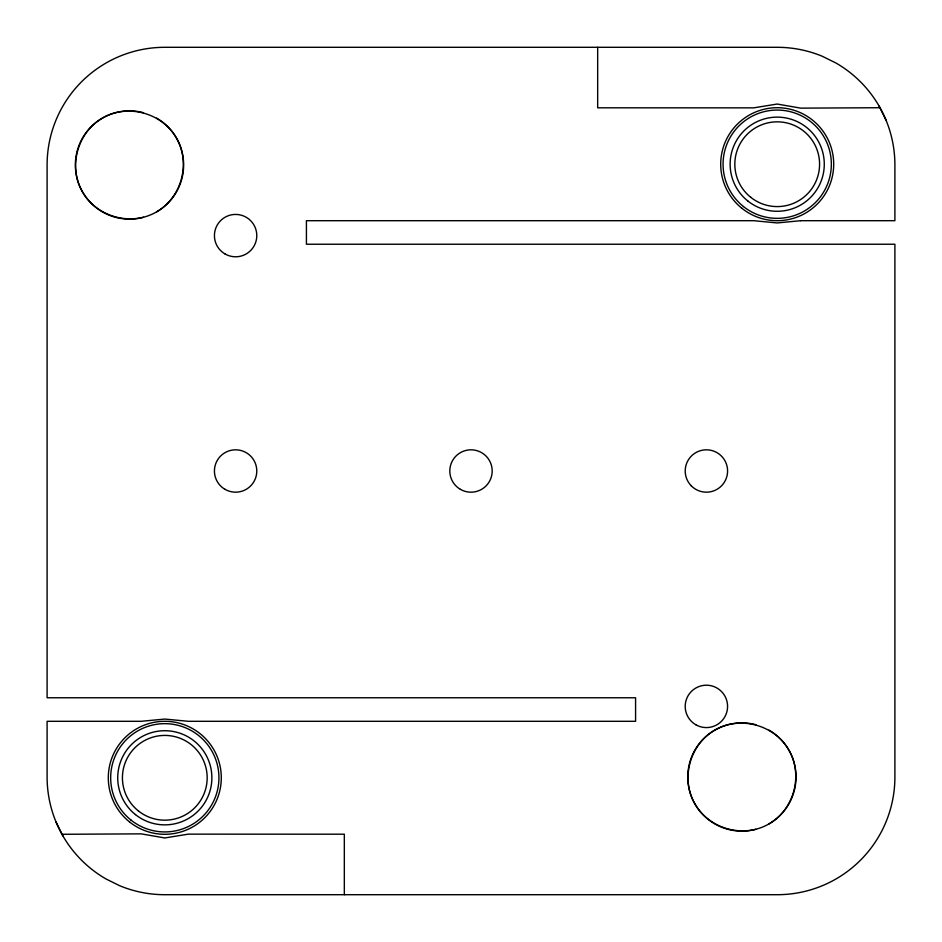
<?xml version="1.0" encoding="UTF-8"?>
<svg xmlns="http://www.w3.org/2000/svg" width="942" height="942" viewBox="0 0 942 942"><rect width="100%" height="100%" fill="white"/><g stroke="black" fill="none" stroke-linecap="round" stroke-linejoin="round"><path stroke-width="1.41" d="M156.56 211.879C181.747 197.549 191.014 162.931 176.378 137.921C162.048 112.734 127.417 103.455 102.419 118.103C77.232 132.433 67.954 167.064 82.602 192.062C96.932 217.249 131.55 226.527 156.56 211.879A54.141 54.141 0 0 0 156.56 118.103M768.966 823.897C794.153 809.567 803.432 774.936 788.784 749.938C774.454 724.751 739.835 715.473 714.825 730.121C689.638 744.451 680.359 779.069 695.008 804.079C709.338 829.266 743.968 838.545 768.966 823.897A54.141 54.141 0 0 0 768.966 730.121M879.91 107.718L800.747 108.142L777.209 104.044L753.671 107.859L597.675 107.812L597.675 47.3M62.09 834.282L141.253 833.858L164.791 837.956L188.329 834.141L344.325 834.2L344.325 894.7M879.133 106.14L885.939 119.952M56.061 822.048L62.867 835.86M755.908 829.301A54.141 54.141 0 0 1 687.754 777.009A54.141 54.141 0 0 1 755.908 724.716M143.502 217.284A54.141 54.141 0 0 1 75.348 164.991A54.141 54.141 0 0 1 143.502 112.699M800.747 220.699L777.209 222.936L753.671 220.699L306.421 220.699L306.421 244.237L894.9 244.237L894.9 777.009A117.691 117.691 0 0 1 777.209 894.7L164.791 894.7A117.691 117.691 0 0 1 119.752 885.751L105.951 878.933A117.691 117.691 0 0 1 47.1 777.009L47.1 721.301L141.253 721.301L164.791 719.064L188.329 721.301L635.579 721.301L635.579 697.763L47.1 697.763L47.1 164.991A117.691 117.691 0 0 1 164.791 47.3L777.209 47.3A117.691 117.691 0 0 1 822.248 56.249L836.049 63.067A117.691 117.691 0 0 1 894.9 164.991L894.9 220.699L800.747 220.699M129.572 821.966A56.496 56.496 0 0 0 220.663 786.217A56.496 56.496 0 0 0 144.161 725.199A56.496 56.496 0 0 0 129.572 821.966M131.044 820.117A54.141 54.141 0 0 0 218.332 785.863A54.141 54.141 0 0 0 145.021 727.401A54.141 54.141 0 0 0 131.044 820.117M135.448 814.594A47.076 47.076 0 0 0 211.349 784.804A47.076 47.076 0 0 0 147.6 733.971A47.076 47.076 0 0 0 135.448 814.594M138.38 810.921A42.366 42.366 0 0 0 206.698 784.109A42.366 42.366 0 0 0 149.319 738.351A42.366 42.366 0 0 0 138.38 810.921M743.45 206.534A54.141 54.141 0 0 0 830.738 172.28A54.141 54.141 0 0 0 757.427 113.805A54.141 54.141 0 0 0 743.45 206.534M747.854 201.011A47.076 47.076 0 0 0 823.755 171.22A47.076 47.076 0 0 0 760.006 120.388A47.076 47.076 0 0 0 747.854 201.011M741.978 208.37A56.496 56.496 0 0 0 833.069 172.633A56.496 56.496 0 0 0 756.567 111.615A56.496 56.496 0 0 0 741.978 208.37M750.786 197.337A42.366 42.366 0 0 0 819.104 170.526A42.366 42.366 0 0 0 761.725 124.768A42.366 42.366 0 0 0 750.786 197.337M460.402 489.345A21.183 21.183 0 0 0 492.183 471A21.183 21.183 0 0 0 460.402 452.655A21.183 21.183 0 0 0 460.402 489.345M691.416 485.978A21.183 21.183 0 0 0 726.859 476.487A21.183 21.183 0 0 0 700.907 450.535A21.183 21.183 0 0 0 691.416 485.978M225.02 253.951A21.183 21.183 0 0 0 256.789 235.606A21.183 21.183 0 0 0 225.02 217.261A21.183 21.183 0 0 0 225.02 253.951M695.797 724.739A21.183 21.183 0 0 0 727.577 706.394A21.183 21.183 0 0 0 695.797 688.049A21.183 21.183 0 0 0 695.797 724.739M225.02 489.345A21.183 21.183 0 0 0 256.789 471A21.183 21.183 0 0 0 225.02 452.655A21.183 21.183 0 0 0 225.02 489.345"/></g></svg>
